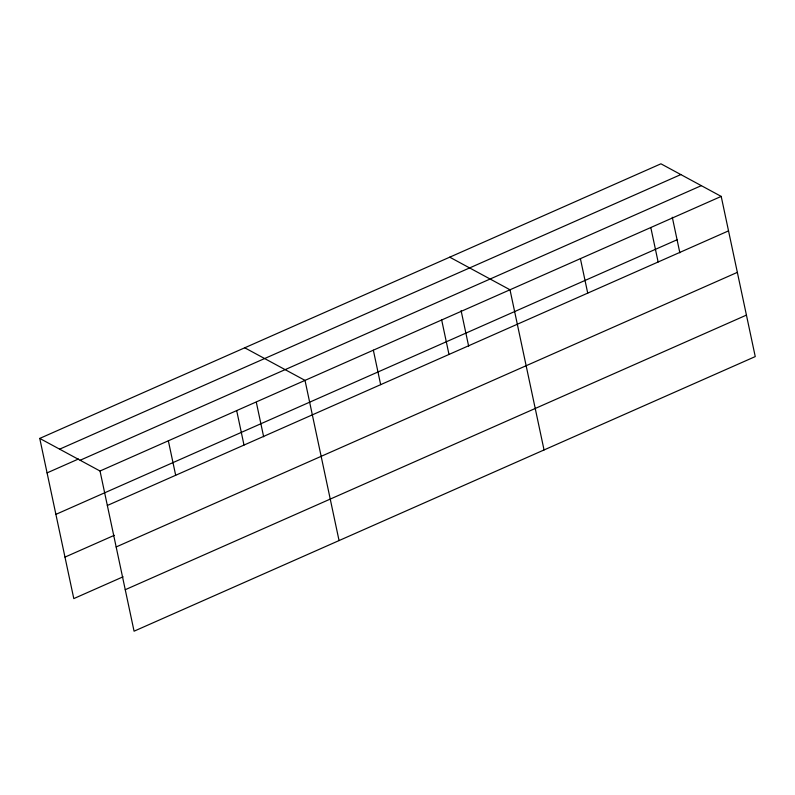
<?xml version="1.0" encoding="UTF-8"?>
<svg xmlns="http://www.w3.org/2000/svg" width="795" height="795" viewBox="0 0 795 795"><rect width="100%" height="100%" fill="white"/><g stroke="black" fill="none" stroke-linecap="round" stroke-linejoin="round"><path stroke-width="1.19" d="M39.75 438.413L660.933 163.81L721.204 196.405L755.25 356.587L134.067 631.19L100.021 471.008L39.75 438.413L73.796 598.595L123.086 576.802M59.635 449.165L680.828 174.572M47.074 472.886L78.447 459.013M80.126 460.255L701.319 185.652M100.021 471.008L721.204 196.405M55.898 514.365L677.082 239.762M107.345 505.481L728.528 230.878M64.981 557.106L114.271 535.323M116.159 546.96L737.343 272.367M125.242 589.711L746.435 315.108M449.732 257.173L510.002 289.778L544.048 449.95M244.741 347.793L305.012 380.388L339.058 540.57M672.292 217.244L679.854 252.83M650.797 227.529L658.131 262.002M580.4 258.653L587.724 293.126M461.09 310.606L468.653 346.193M441.672 319.978L448.996 354.451M373.342 350.188L380.666 384.661M256.348 402.409L263.662 436.803M236.681 410.598L244.005 445.071M168.351 440.808L175.675 475.271"/></g></svg>
